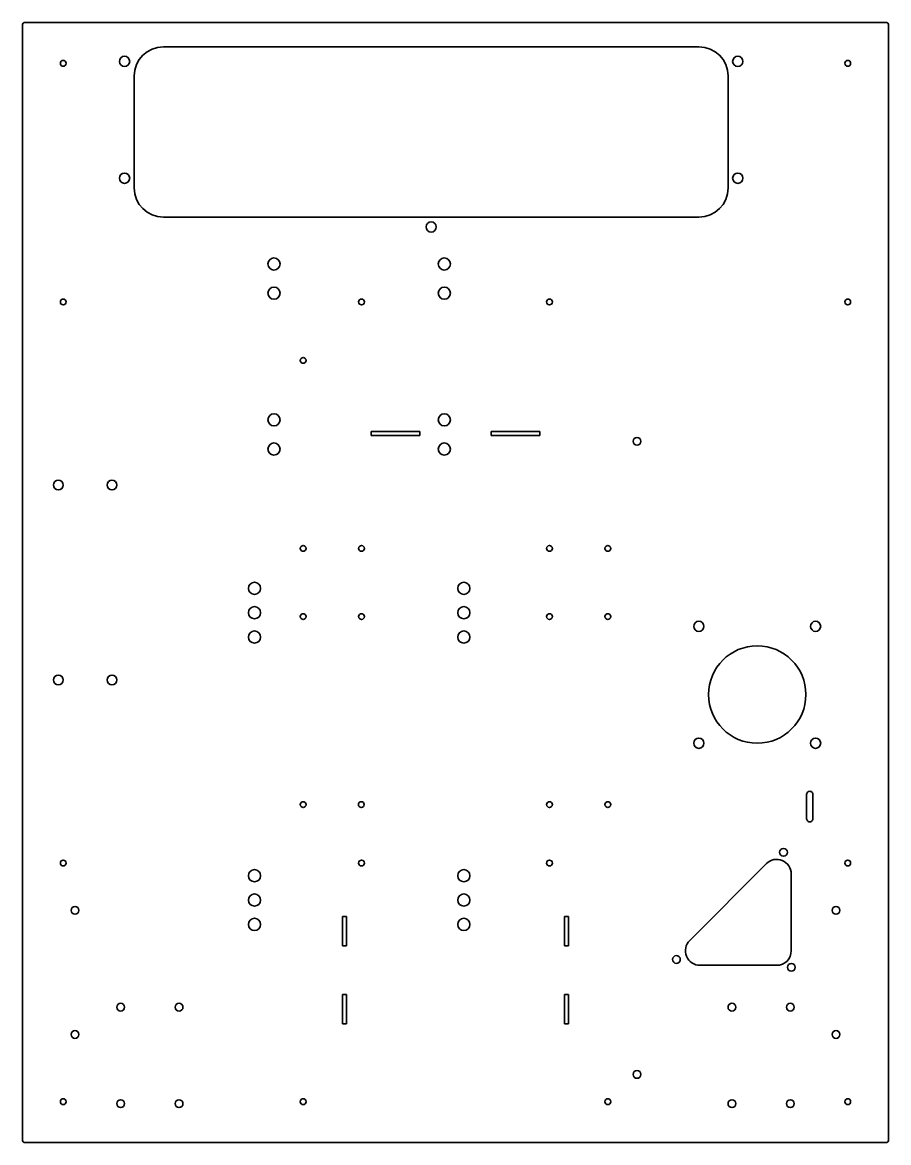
# Model space of a CAD drawing. Header units: inches. Extents: x 0 to 890, y 0 to 1150.
import ezdxf

# ---------------------------------------------------------------- set-up
doc = ezdxf.new("R2010")
doc.units = ezdxf.units.IN
doc.header["$MEASUREMENT"] = 0
doc.layers.add('SIMUMAK Visible (ISO)', color=7, linetype='Continuous', lineweight=35)

# ---------------------------------------------------------------- blocks, each defined once
blk = doc.blocks.new('GLD-SMT-04-CME01')
at = {"layer": 'SIMUMAK Visible (ISO)'}
for p, q in [((0, 3), (0, 1147)), ((3, 1150), (887, 1150)), ((890, 1147), (890, 3)), ((145, 1125), (695, 1125)), ((115, 980), (115, 1095)), ((725, 1095), (725, 980)), ((695, 950), (145, 950)), ((358.5, 730), (408.5, 730)), ((358.5, 725.9), (358.5, 730)), ((408.5, 725.9), (358.5, 725.9)), ((408.5, 730), (408.5, 725.9)), ((481.5, 730), (531.5, 730)), ((481.5, 725.9), (481.5, 730)), ((531.5, 725.9), (481.5, 725.9)), ((531.5, 730), (531.5, 725.9)), ((805.8, 332.5), (805.8, 357.5)), ((812.2, 357.5), (812.2, 332.5)), ((685.6, 207.6), (764.4, 286.4)), ((790, 275.8), (790, 197)), ((329, 232), (333.1, 232)), ((329, 202), (329, 232)), ((333.1, 232), (333.1, 202)), ((556.9, 232), (561, 232)), ((556.9, 202), (556.9, 232)), ((561, 232), (561, 202)), ((333.1, 202), (329, 202)), ((561, 202), (556.9, 202)), ((775, 182), (696.2, 182)), ((329, 152), (333.1, 152)), ((329, 122), (329, 152)), ((333.1, 152), (333.1, 122)), ((556.9, 152), (561, 152)), ((556.9, 122), (556.9, 152)), ((561, 152), (561, 122)), ((333.1, 122), (329, 122)), ((561, 122), (556.9, 122)), ((887, 0), (3, 0))]:
    blk.add_line(p, q, dxfattribs=at)
for centre, radius in [((42, 1108), 3), ((105, 1110), 5.25), ((735, 1110), 5.25), ((848, 1108), 3), ((105, 990), 5.25), ((735, 990), 5.25), ((420, 940), 5.25), ((258.5, 902), 6.25), ((433.5, 902), 6.25), ((258.5, 872), 6.25), ((433.5, 872), 6.25), ((42, 863), 3), ((348.5, 863), 3), ((541.5, 863), 3), ((848, 863), 3), ((288.5, 803), 3), ((258.5, 742), 6.25), ((433.5, 742), 6.25), ((258.5, 712), 6.25), ((433.5, 712), 6.25), ((631.5, 720), 4), ((37, 675), 5), ((92, 675), 5), ((288.5, 610), 3), ((348.5, 610), 3), ((541.5, 610), 3), ((601.5, 610), 3), ((238.5, 569), 6.25), ((453.5, 569), 6.25), ((238.5, 544), 6.25), ((288.5, 540), 3), ((348.5, 540), 3), ((453.5, 544), 6.25), ((541.5, 540), 3), ((601.5, 540), 3), ((695, 530), 5.25), ((815, 530), 5.25), ((238.5, 519), 6.25), ((453.5, 519), 6.25), ((755, 460), 50), ((37, 475), 5), ((92, 475), 5), ((695, 410), 5.25), ((815, 410), 5.25), ((288.5, 347), 3), ((348.2, 347), 3), ((541.5, 347), 3), ((601.5, 347), 3), ((782, 298), 4), ((42, 287), 3), ((348.5, 287), 3), ((541.5, 287), 3), ((848, 287), 3), ((238.5, 274), 6.25), ((453.5, 274), 6.25), ((238.5, 249), 6.25), ((453.5, 249), 6.25), ((54, 238.4), 4), ((836, 238.4), 4), ((238.5, 224), 6.25), ((453.5, 224), 6.25), ((672, 188), 4), ((790, 180), 4), ((101, 139), 4), ((161, 139), 4), ((729, 139), 4), ((789, 139), 4), ((54, 111), 4), ((836, 111), 4), ((631.5, 70), 4), ((42, 42), 3), ((101, 40), 4), ((161, 40), 4), ((288.5, 42), 3), ((601.5, 42), 3), ((729, 40), 4), ((789, 40), 4), ((848, 42), 3)]:
    blk.add_circle(centre, radius, dxfattribs=at)
at = {"layer": 'SIMUMAK Visible (ISO)', "extrusion": (0, 0, -1)}
for centre, start, end in [((-3, 1147), 0, 90), ((-887, 1147), 90, 180), ((-3, 3), 270, 0), ((-887, 3), 180, 270)]:
    blk.add_arc(centre, 3, start, end, dxfattribs=at)
at = {"layer": 'SIMUMAK Visible (ISO)'}
for centre, radius, start, end in [((145, 1095), 30, 90, 180), ((695, 1095), 30, 0, 90), ((145, 980), 30, 180, 270), ((695, 980), 30, 270, 0), ((775, 275.8), 15, 0, 135), ((696.2, 197), 15, 135, 270), ((775, 197), 15, 270, 0)]:
    blk.add_arc(centre, radius, start, end, dxfattribs=at)
at = {"layer": 'SIMUMAK Visible (ISO)', "extrusion": (0, 0, -1)}
for centre, major_axis in [((809, 357.5), (0, -3.2)), ((809, 332.5), (0, 3.2))]:
    blk.add_ellipse(centre, major_axis=major_axis, ratio=0.999998, start_param=1.570796, end_param=4.712389, dxfattribs=at)

msp = doc.modelspace()

# ---------------------------------------------------------------- block references
msp.add_blockref('GLD-SMT-04-CME01', (0, 0))

doc.saveas('drawing.dxf')
